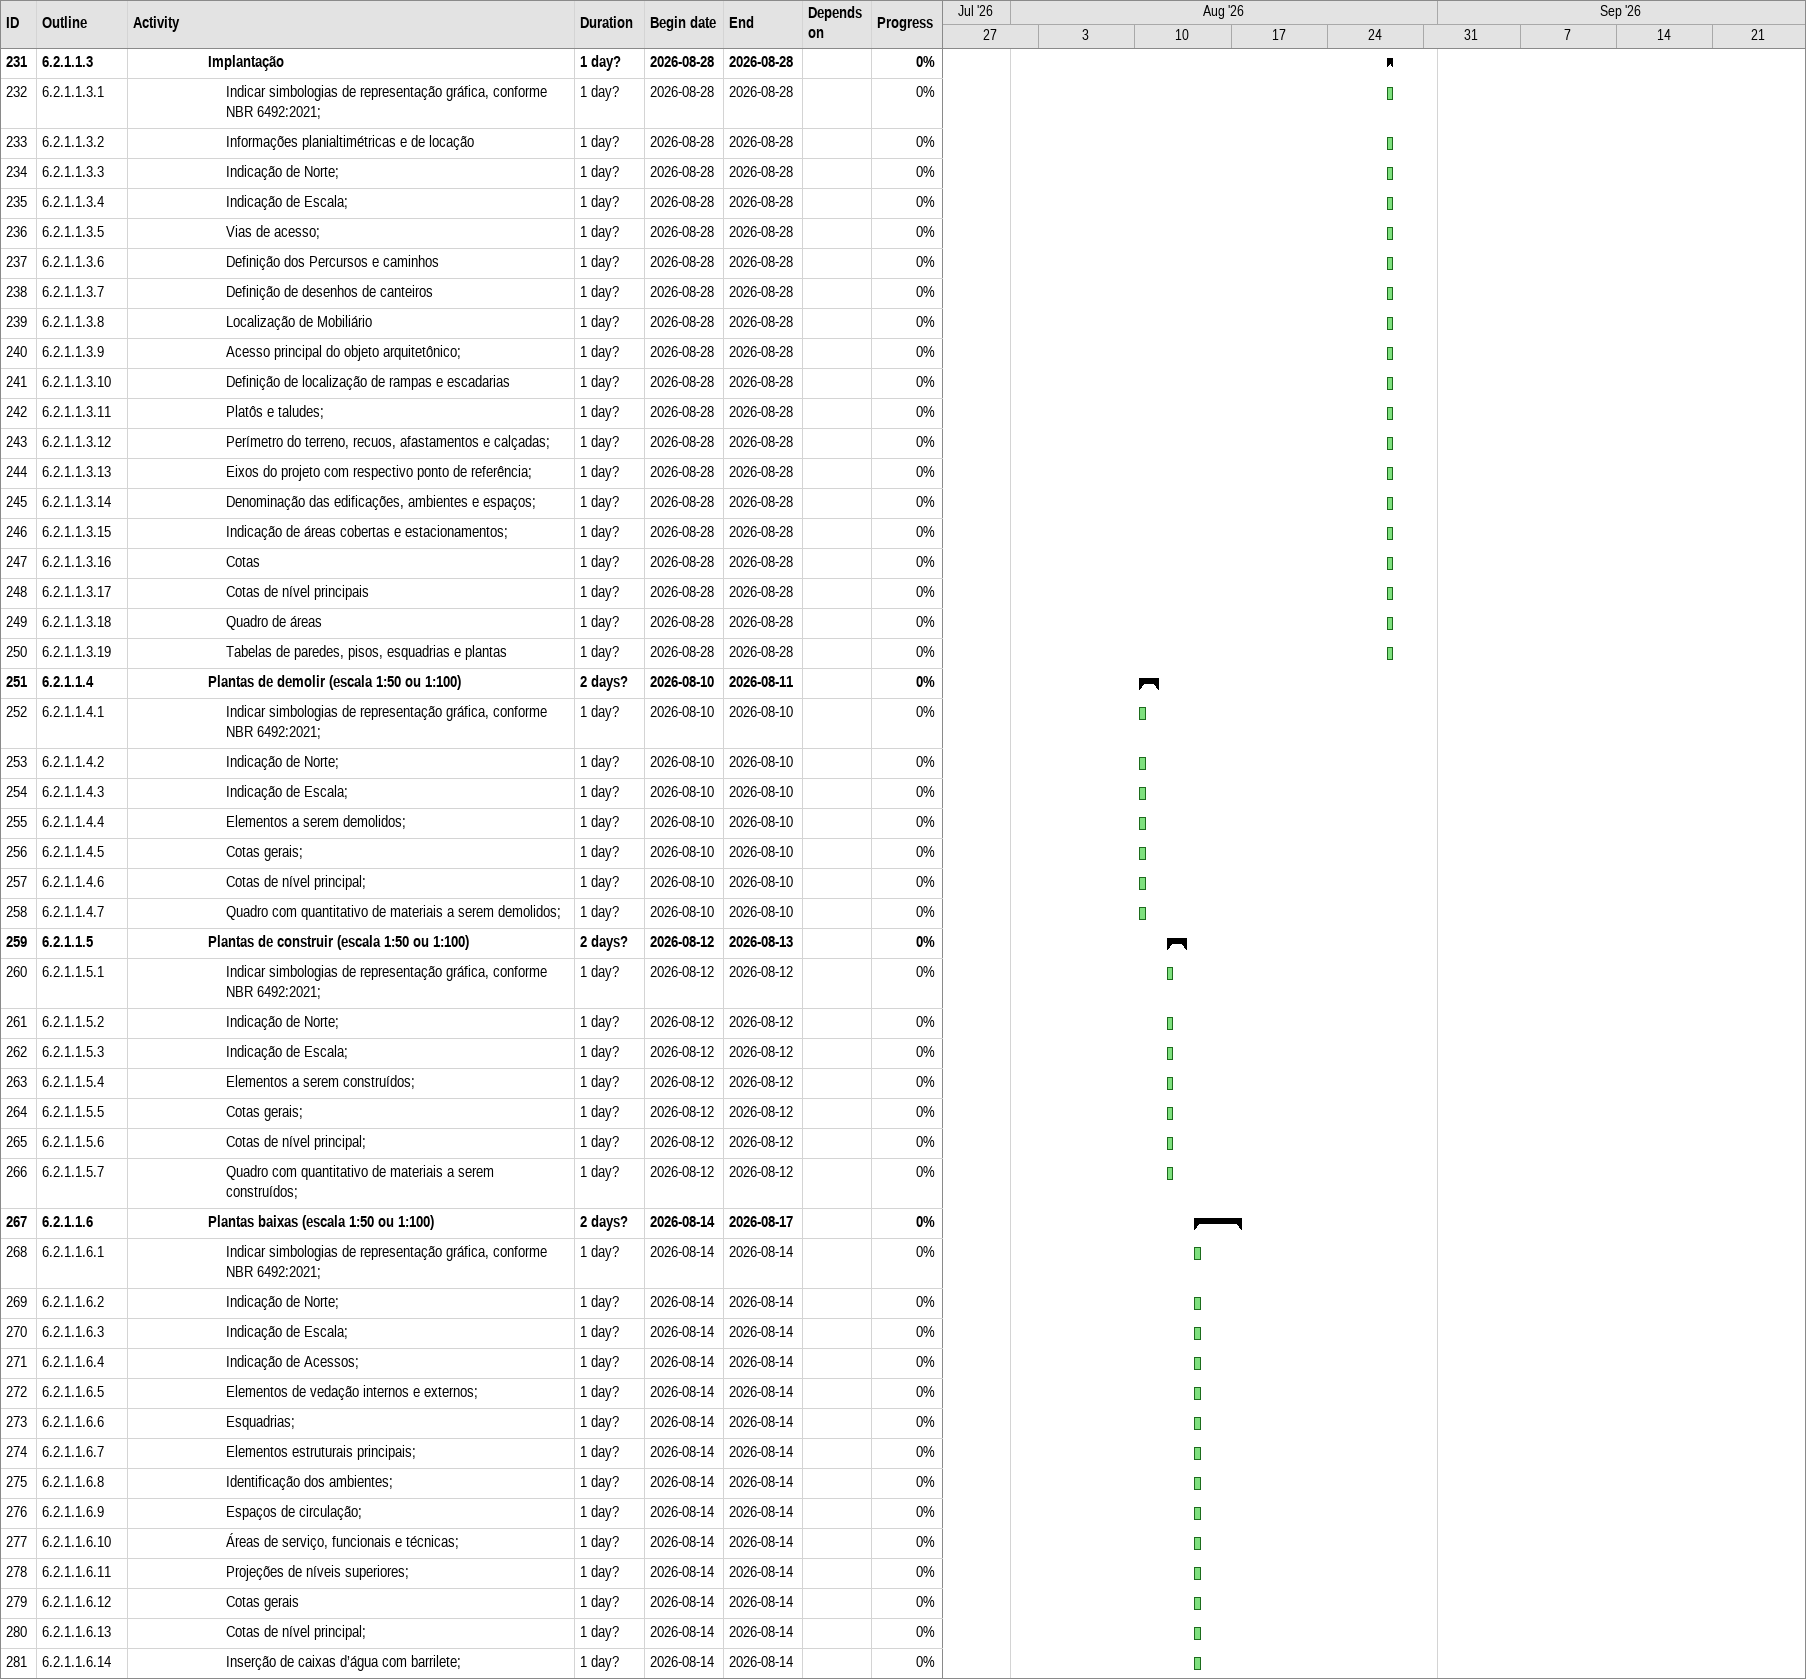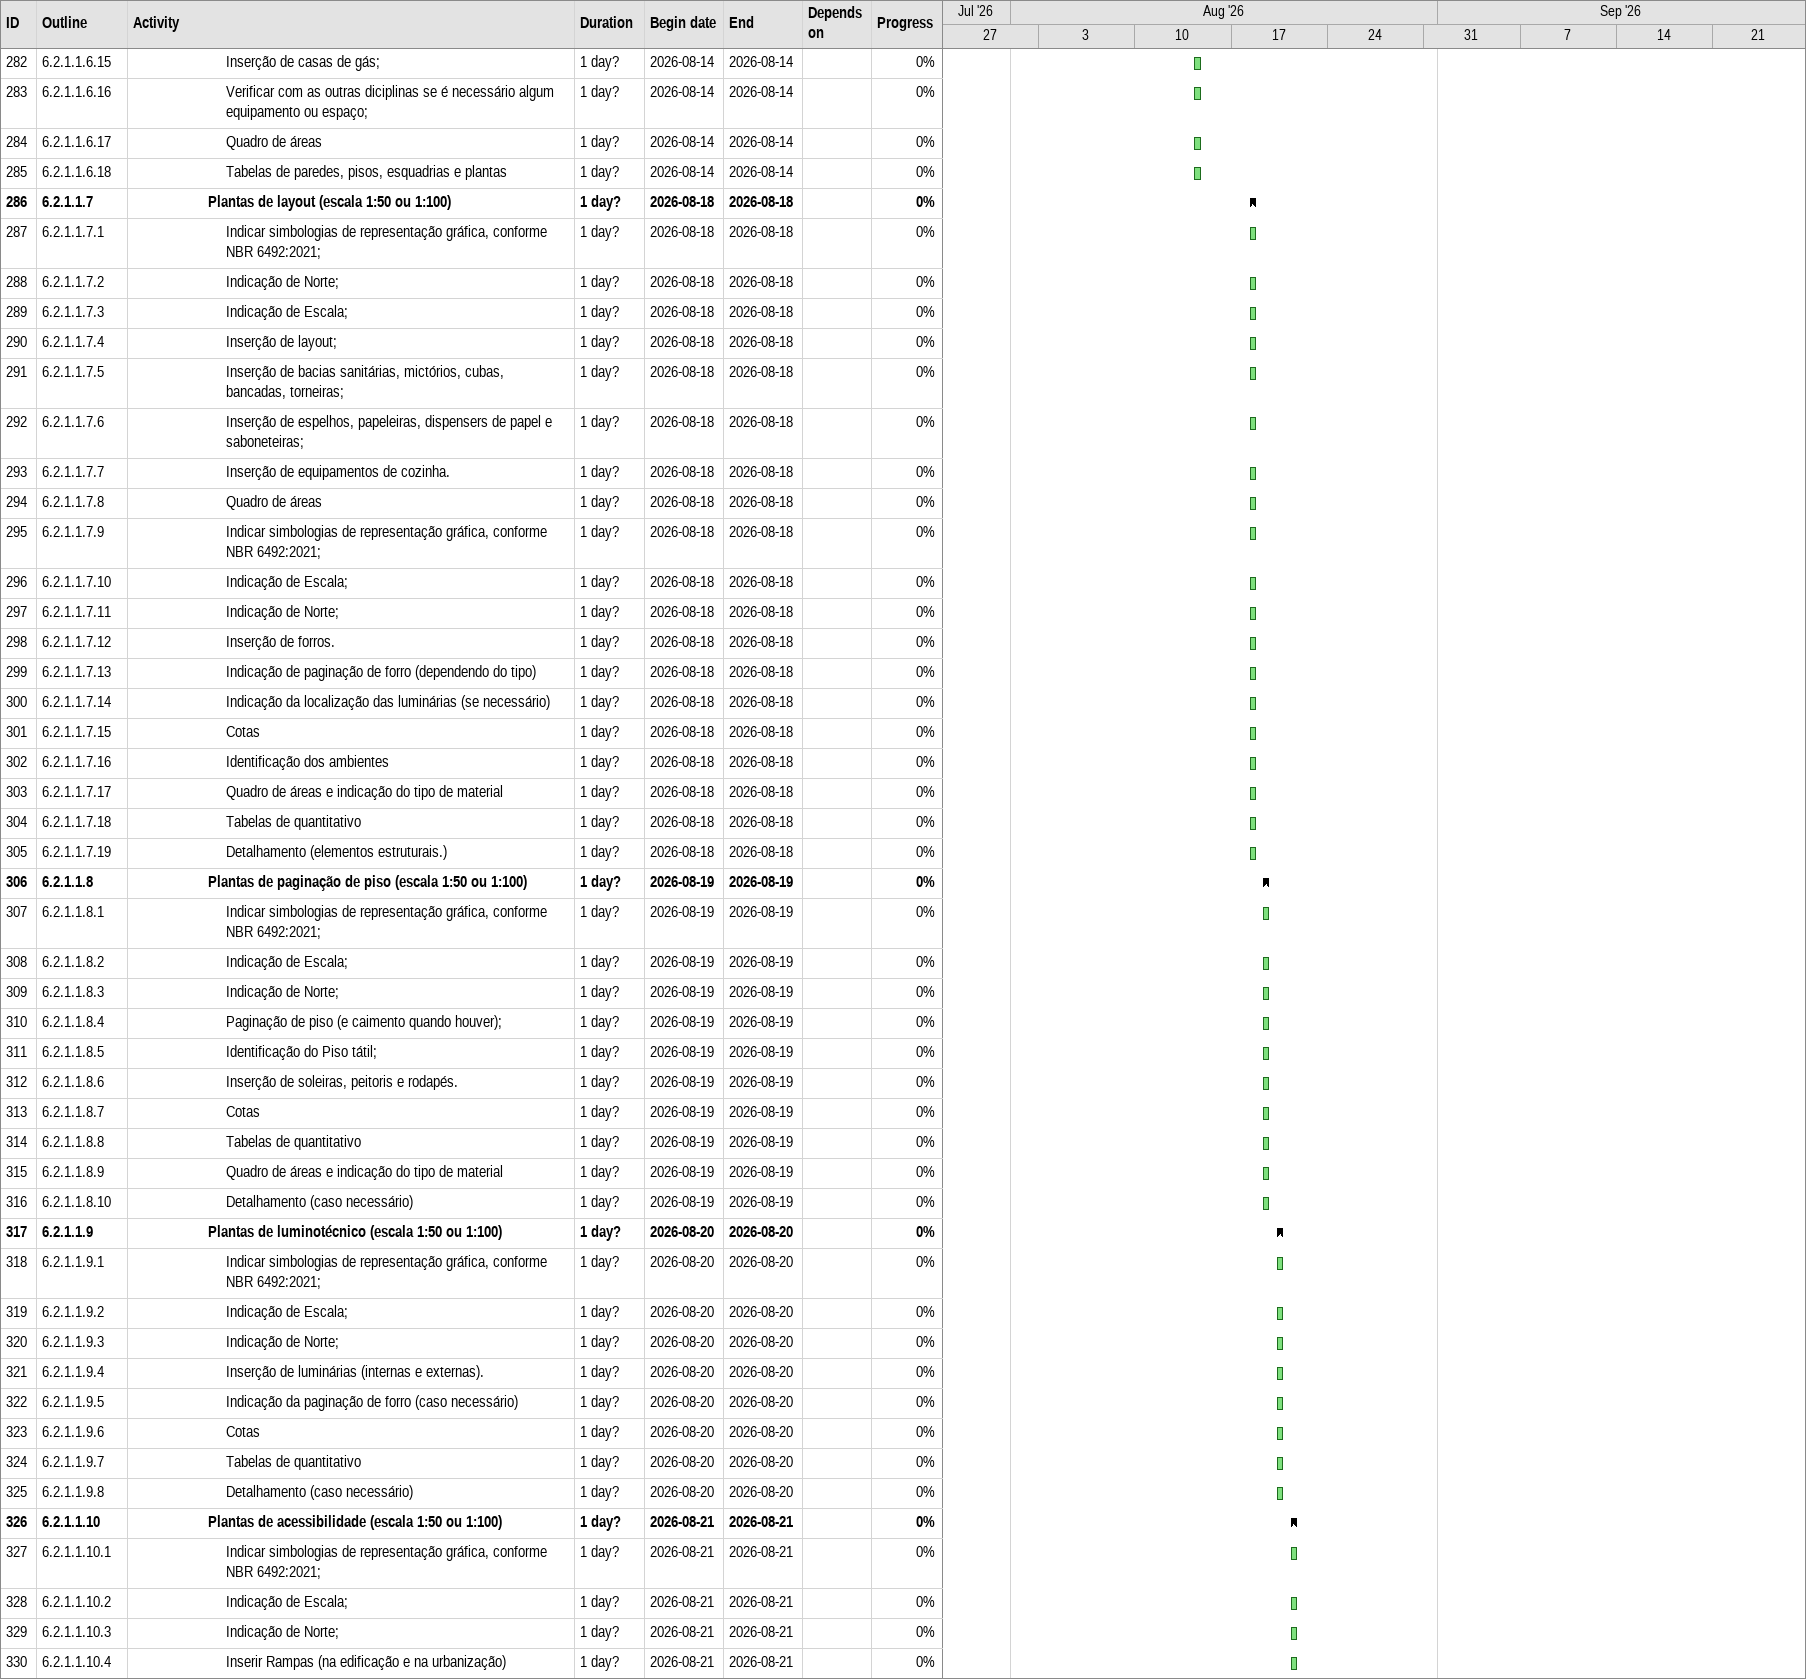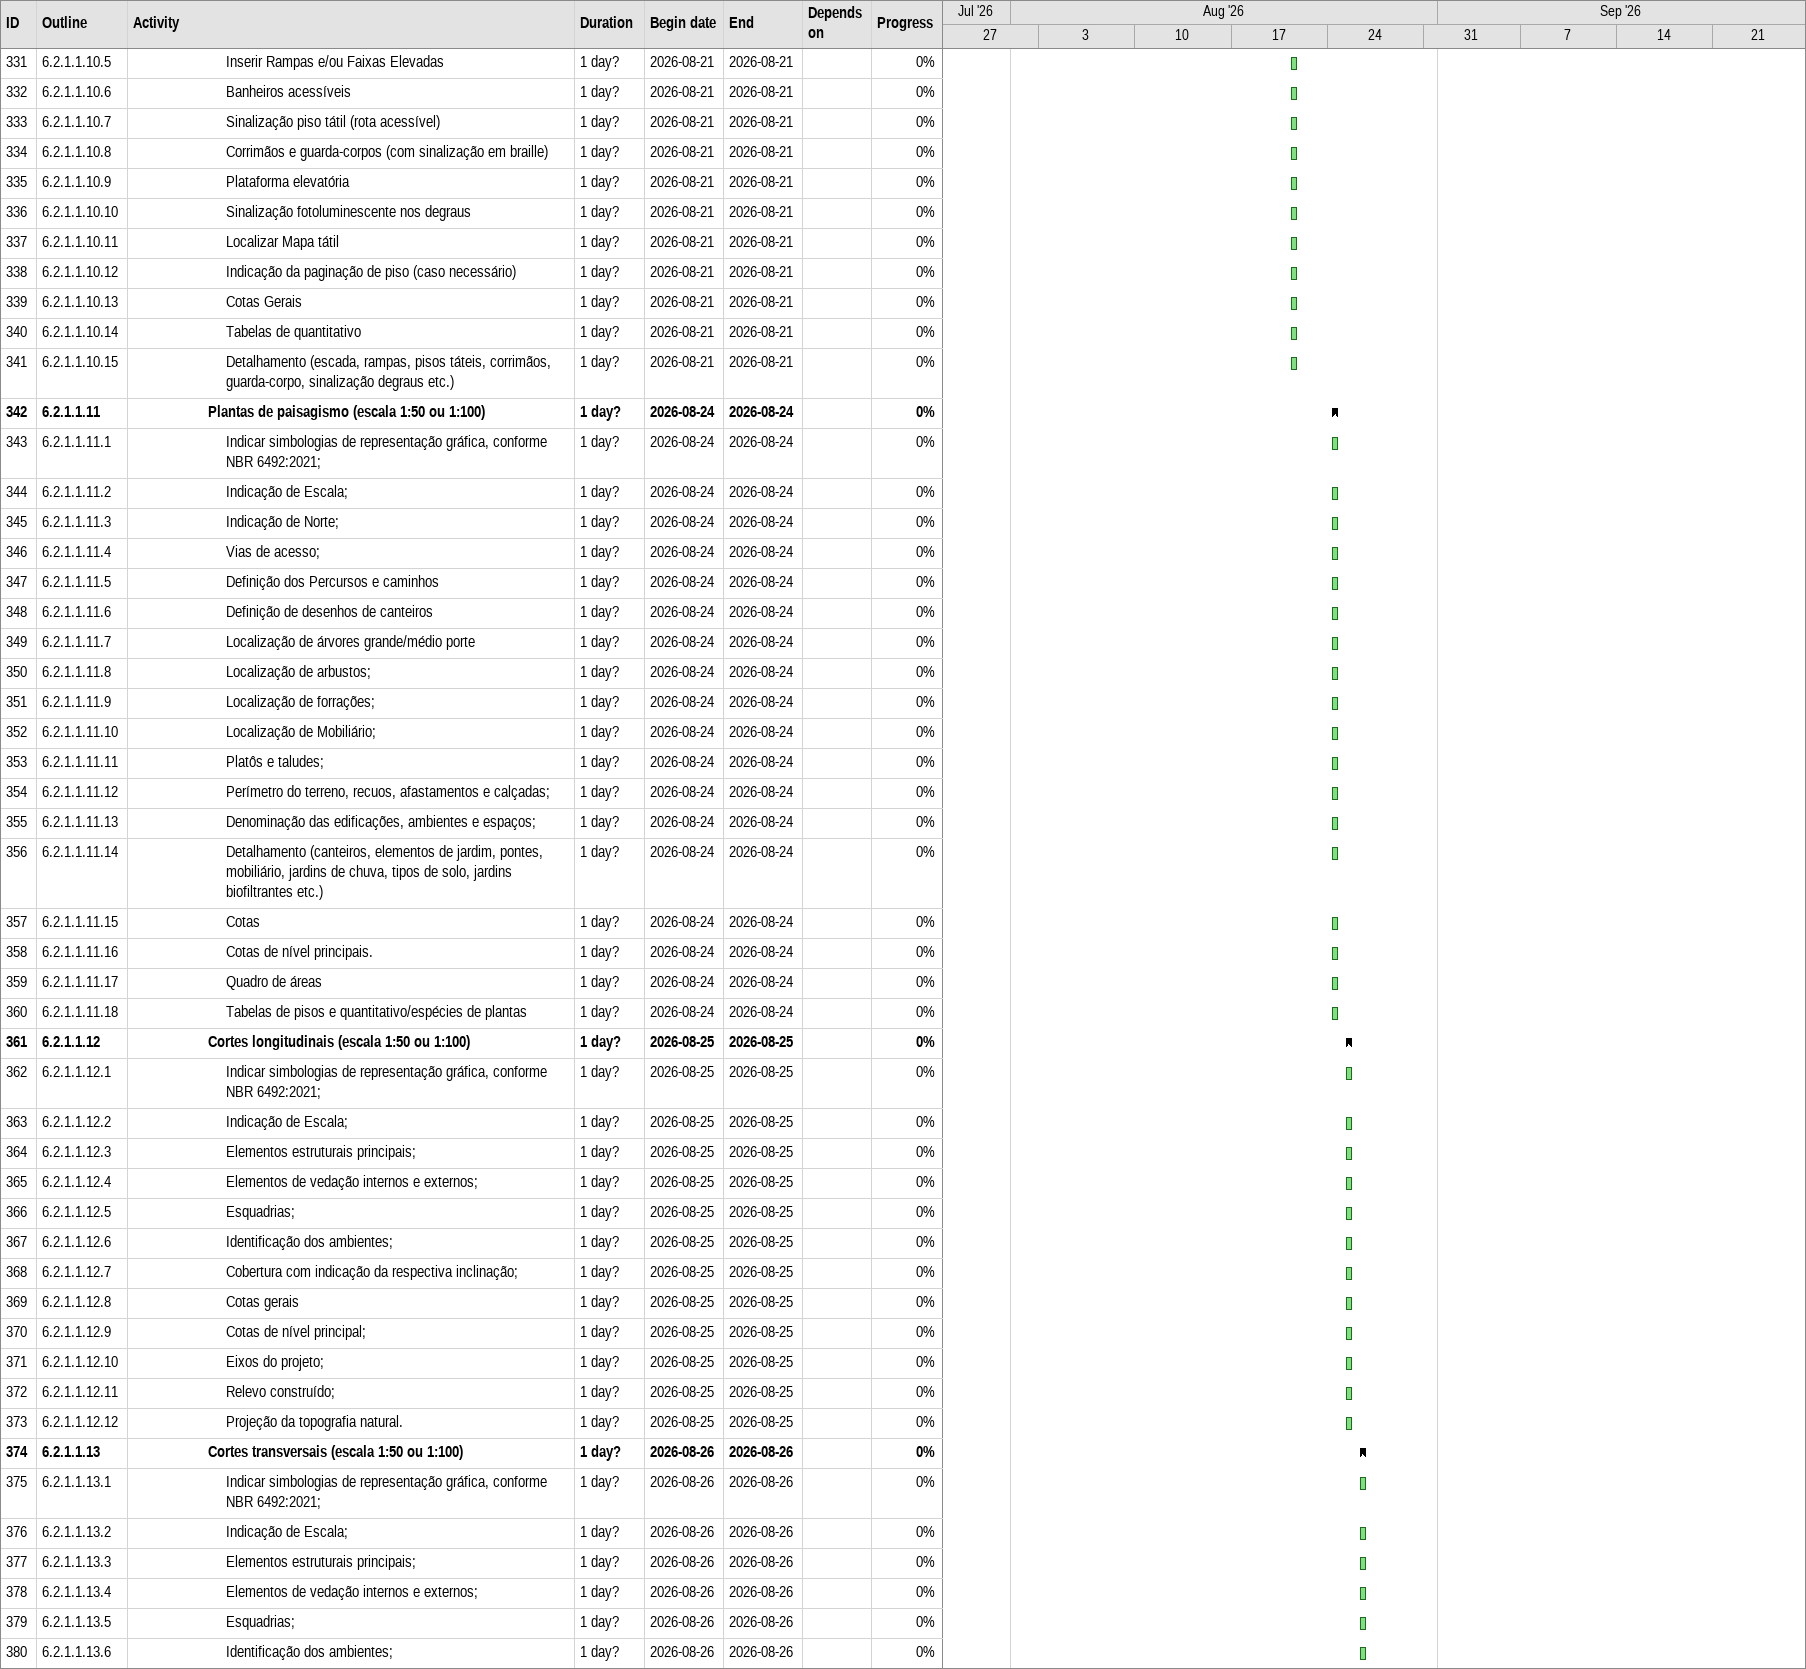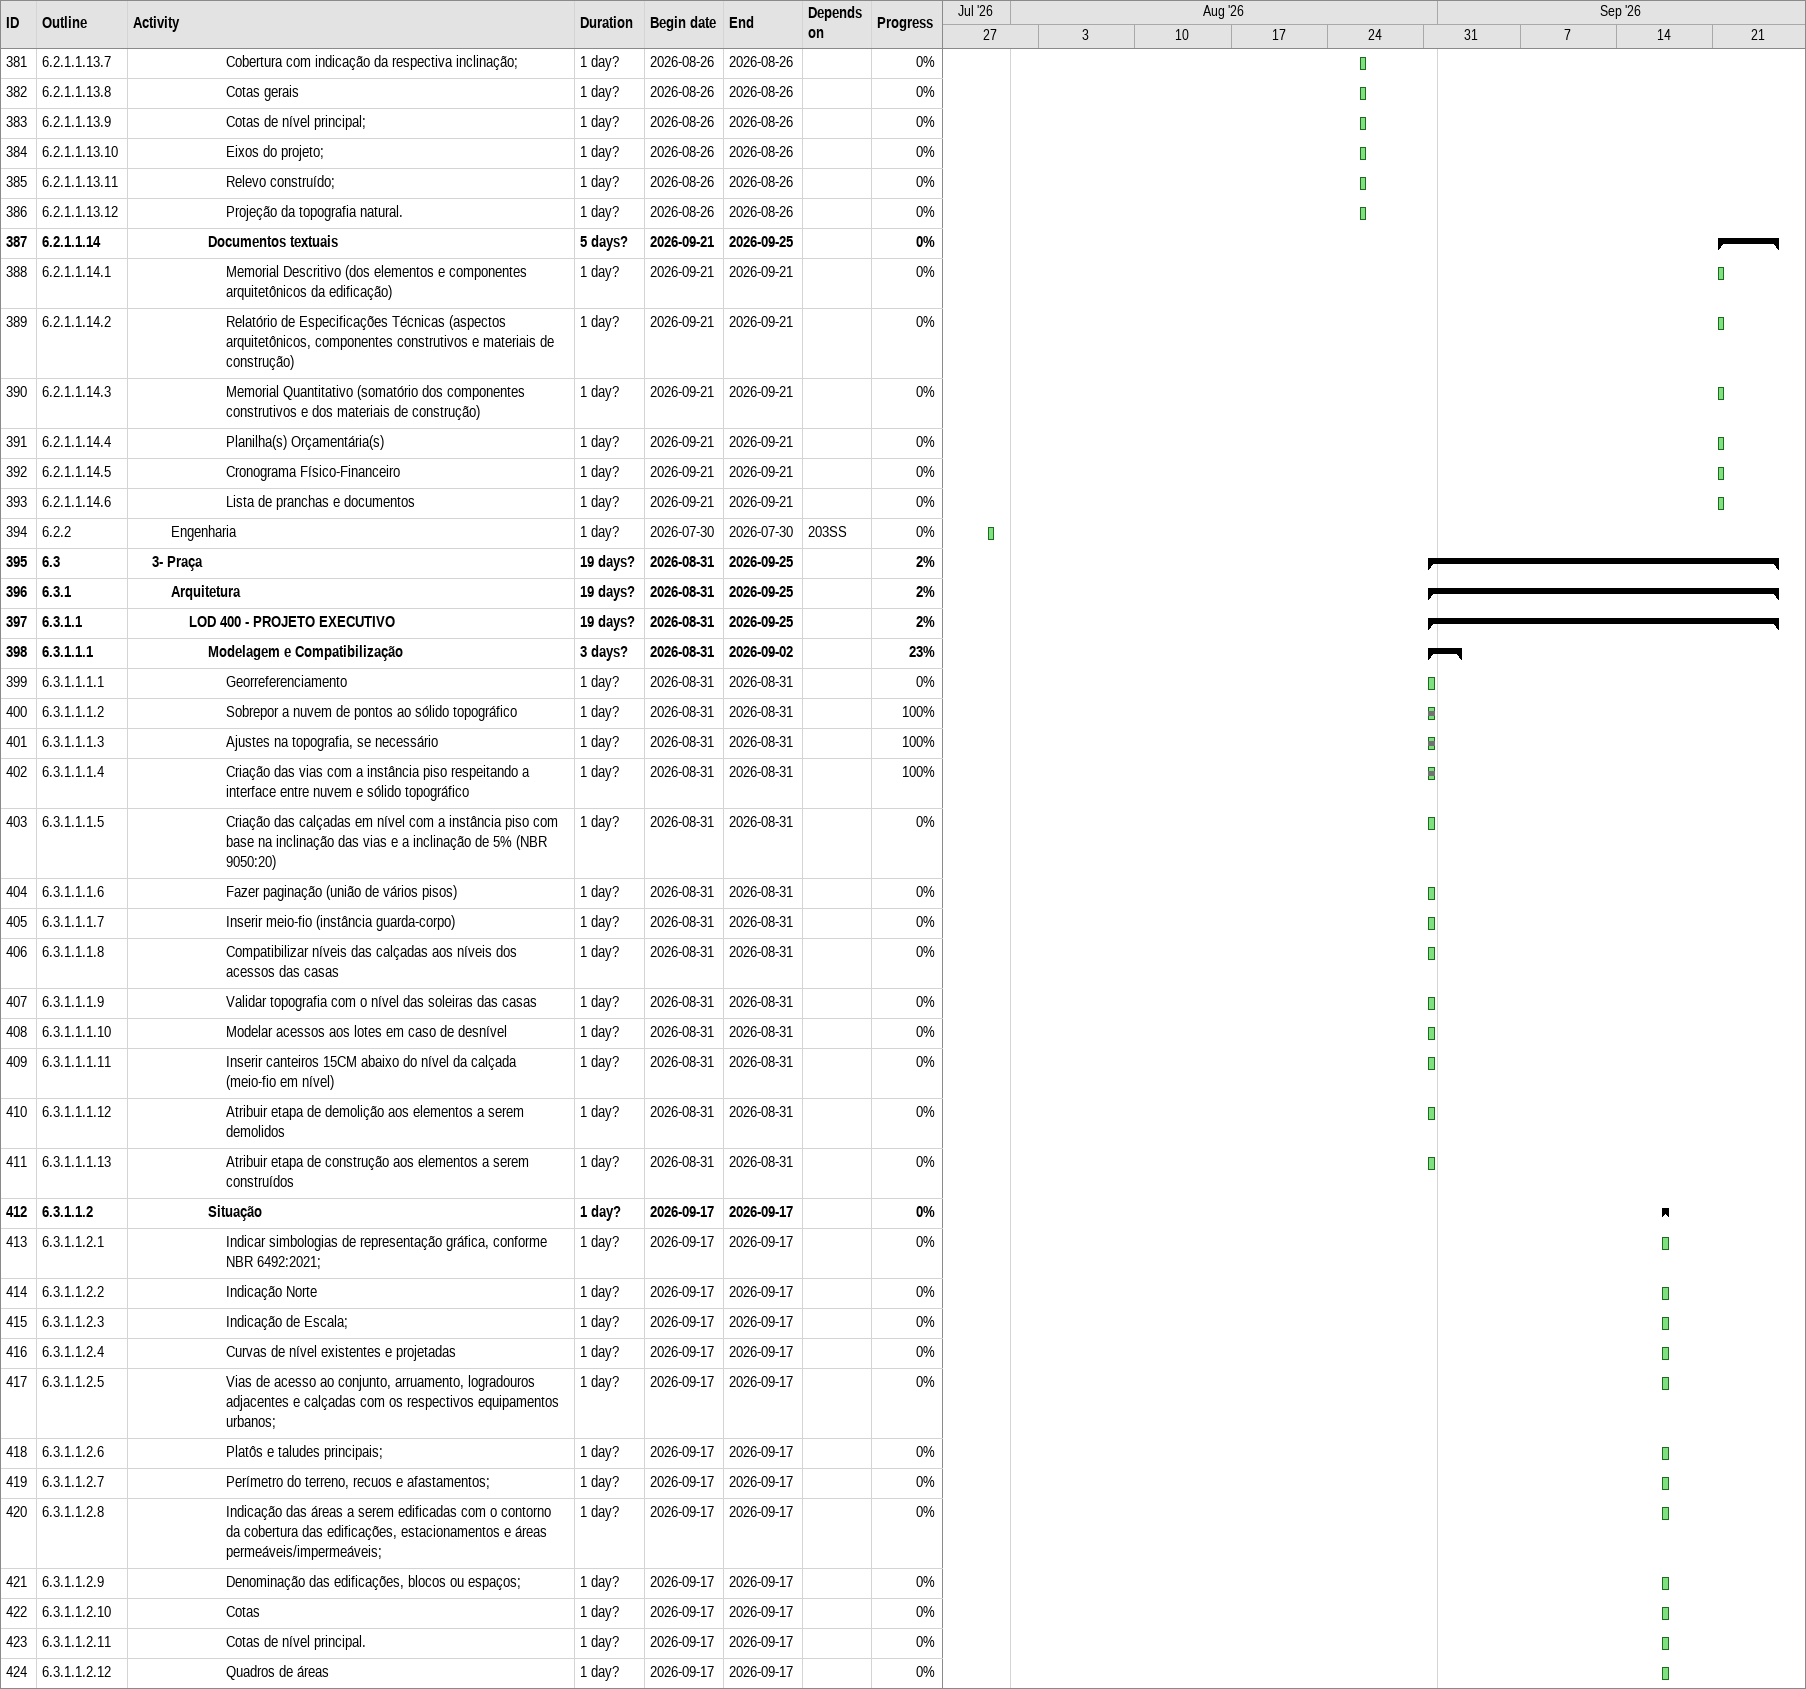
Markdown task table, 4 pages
| ID | WBS | Task | Duration | Start | Finish | Predecessors | % complete |
|---|---|---|---|---|---|---|---|
| 231 | 6.2.1.1.3 | **Implantação** | 1d? | 2026-08-28 | 2026-08-28 |  | 0 |
| 232 | 6.2.1.1.3.1 | Indicar simbologias de representação gráfica, conforme NBR 6492:2021; | 1d? | 2026-08-28 | 2026-08-28 |  | 0 |
| 233 | 6.2.1.1.3.2 | Informações planialtimétricas e de locação | 1d? | 2026-08-28 | 2026-08-28 |  | 0 |
| 234 | 6.2.1.1.3.3 | Indicação de Norte; | 1d? | 2026-08-28 | 2026-08-28 |  | 0 |
| 235 | 6.2.1.1.3.4 | Indicação de Escala; | 1d? | 2026-08-28 | 2026-08-28 |  | 0 |
| 236 | 6.2.1.1.3.5 | Vias de acesso; | 1d? | 2026-08-28 | 2026-08-28 |  | 0 |
| 237 | 6.2.1.1.3.6 | Definição dos Percursos e caminhos | 1d? | 2026-08-28 | 2026-08-28 |  | 0 |
| 238 | 6.2.1.1.3.7 | Definição de desenhos de canteiros | 1d? | 2026-08-28 | 2026-08-28 |  | 0 |
| 239 | 6.2.1.1.3.8 | Localização de Mobiliário | 1d? | 2026-08-28 | 2026-08-28 |  | 0 |
| 240 | 6.2.1.1.3.9 | Acesso principal do objeto arquitetônico; | 1d? | 2026-08-28 | 2026-08-28 |  | 0 |
| 241 | 6.2.1.1.3.10 | Definição de localização de rampas e escadarias | 1d? | 2026-08-28 | 2026-08-28 |  | 0 |
| 242 | 6.2.1.1.3.11 | Platôs e taludes; | 1d? | 2026-08-28 | 2026-08-28 |  | 0 |
| 243 | 6.2.1.1.3.12 | Perímetro do terreno, recuos, afastamentos e calçadas; | 1d? | 2026-08-28 | 2026-08-28 |  | 0 |
| 244 | 6.2.1.1.3.13 | Eixos do projeto com respectivo ponto de referência; | 1d? | 2026-08-28 | 2026-08-28 |  | 0 |
| 245 | 6.2.1.1.3.14 | Denominação das edificações, ambientes e espaços; | 1d? | 2026-08-28 | 2026-08-28 |  | 0 |
| 246 | 6.2.1.1.3.15 | Indicação de áreas cobertas e estacionamentos; | 1d? | 2026-08-28 | 2026-08-28 |  | 0 |
| 247 | 6.2.1.1.3.16 | Cotas | 1d? | 2026-08-28 | 2026-08-28 |  | 0 |
| 248 | 6.2.1.1.3.17 | Cotas de nível principais | 1d? | 2026-08-28 | 2026-08-28 |  | 0 |
| 249 | 6.2.1.1.3.18 | Quadro de áreas | 1d? | 2026-08-28 | 2026-08-28 |  | 0 |
| 250 | 6.2.1.1.3.19 | Tabelas de paredes, pisos, esquadrias e plantas | 1d? | 2026-08-28 | 2026-08-28 |  | 0 |
| 251 | 6.2.1.1.4 | **Plantas de demolir (escala 1:50 ou 1:100)** | 2d? | 2026-08-10 | 2026-08-11 |  | 0 |
| 252 | 6.2.1.1.4.1 | Indicar simbologias de representação gráfica, conforme NBR 6492:2021; | 1d? | 2026-08-10 | 2026-08-10 |  | 0 |
| 253 | 6.2.1.1.4.2 | Indicação de Norte; | 1d? | 2026-08-10 | 2026-08-10 |  | 0 |
| 254 | 6.2.1.1.4.3 | Indicação de Escala; | 1d? | 2026-08-10 | 2026-08-10 |  | 0 |
| 255 | 6.2.1.1.4.4 | Elementos a serem demolidos; | 1d? | 2026-08-10 | 2026-08-10 |  | 0 |
| 256 | 6.2.1.1.4.5 | Cotas gerais; | 1d? | 2026-08-10 | 2026-08-10 |  | 0 |
| 257 | 6.2.1.1.4.6 | Cotas de nível principal; | 1d? | 2026-08-10 | 2026-08-10 |  | 0 |
| 258 | 6.2.1.1.4.7 | Quadro com quantitativo de materiais a serem demolidos; | 1d? | 2026-08-10 | 2026-08-10 |  | 0 |
| 259 | 6.2.1.1.5 | **Plantas de construir (escala 1:50 ou 1:100)** | 2d? | 2026-08-12 | 2026-08-13 |  | 0 |
| 260 | 6.2.1.1.5.1 | Indicar simbologias de representação gráfica, conforme NBR 6492:2021; | 1d? | 2026-08-12 | 2026-08-12 |  | 0 |
| 261 | 6.2.1.1.5.2 | Indicação de Norte; | 1d? | 2026-08-12 | 2026-08-12 |  | 0 |
| 262 | 6.2.1.1.5.3 | Indicação de Escala; | 1d? | 2026-08-12 | 2026-08-12 |  | 0 |
| 263 | 6.2.1.1.5.4 | Elementos a serem construídos; | 1d? | 2026-08-12 | 2026-08-12 |  | 0 |
| 264 | 6.2.1.1.5.5 | Cotas gerais; | 1d? | 2026-08-12 | 2026-08-12 |  | 0 |
| 265 | 6.2.1.1.5.6 | Cotas de nível principal; | 1d? | 2026-08-12 | 2026-08-12 |  | 0 |
| 266 | 6.2.1.1.5.7 | Quadro com quantitativo de materiais a serem construídos; | 1d? | 2026-08-12 | 2026-08-12 |  | 0 |
| 267 | 6.2.1.1.6 | **Plantas baixas (escala 1:50 ou 1:100)** | 2d? | 2026-08-14 | 2026-08-17 |  | 0 |
| 268 | 6.2.1.1.6.1 | Indicar simbologias de representação gráfica, conforme NBR 6492:2021; | 1d? | 2026-08-14 | 2026-08-14 |  | 0 |
| 269 | 6.2.1.1.6.2 | Indicação de Norte; | 1d? | 2026-08-14 | 2026-08-14 |  | 0 |
| 270 | 6.2.1.1.6.3 | Indicação de Escala; | 1d? | 2026-08-14 | 2026-08-14 |  | 0 |
| 271 | 6.2.1.1.6.4 | Indicação de Acessos; | 1d? | 2026-08-14 | 2026-08-14 |  | 0 |
| 272 | 6.2.1.1.6.5 | Elementos de vedação internos e externos; | 1d? | 2026-08-14 | 2026-08-14 |  | 0 |
| 273 | 6.2.1.1.6.6 | Esquadrias; | 1d? | 2026-08-14 | 2026-08-14 |  | 0 |
| 274 | 6.2.1.1.6.7 | Elementos estruturais principais; | 1d? | 2026-08-14 | 2026-08-14 |  | 0 |
| 275 | 6.2.1.1.6.8 | Identificação dos ambientes; | 1d? | 2026-08-14 | 2026-08-14 |  | 0 |
| 276 | 6.2.1.1.6.9 | Espaços de circulação; | 1d? | 2026-08-14 | 2026-08-14 |  | 0 |
| 277 | 6.2.1.1.6.10 | Áreas de serviço, funcionais e técnicas; | 1d? | 2026-08-14 | 2026-08-14 |  | 0 |
| 278 | 6.2.1.1.6.11 | Projeções de níveis superiores; | 1d? | 2026-08-14 | 2026-08-14 |  | 0 |
| 279 | 6.2.1.1.6.12 | Cotas gerais | 1d? | 2026-08-14 | 2026-08-14 |  | 0 |
| 280 | 6.2.1.1.6.13 | Cotas de nível principal; | 1d? | 2026-08-14 | 2026-08-14 |  | 0 |
| 281 | 6.2.1.1.6.14 | Inserção de caixas d’água com barrilete; | 1d? | 2026-08-14 | 2026-08-14 |  | 0 |
| 282 | 6.2.1.1.6.15 | Inserção de casas de gás; | 1d? | 2026-08-14 | 2026-08-14 |  | 0 |
| 283 | 6.2.1.1.6.16 | Verificar com as outras diciplinas se é necessário algum equipamento ou espaço; | 1d? | 2026-08-14 | 2026-08-14 |  | 0 |
| 284 | 6.2.1.1.6.17 | Quadro de áreas | 1d? | 2026-08-14 | 2026-08-14 |  | 0 |
| 285 | 6.2.1.1.6.18 | Tabelas de paredes, pisos, esquadrias e plantas | 1d? | 2026-08-14 | 2026-08-14 |  | 0 |
| 286 | 6.2.1.1.7 | **Plantas de layout (escala 1:50 ou 1:100)** | 1d? | 2026-08-18 | 2026-08-18 |  | 0 |
| 287 | 6.2.1.1.7.1 | Indicar simbologias de representação gráfica, conforme NBR 6492:2021; | 1d? | 2026-08-18 | 2026-08-18 |  | 0 |
| 288 | 6.2.1.1.7.2 | Indicação de Norte; | 1d? | 2026-08-18 | 2026-08-18 |  | 0 |
| 289 | 6.2.1.1.7.3 | Indicação de Escala; | 1d? | 2026-08-18 | 2026-08-18 |  | 0 |
| 290 | 6.2.1.1.7.4 | Inserção de layout; | 1d? | 2026-08-18 | 2026-08-18 |  | 0 |
| 291 | 6.2.1.1.7.5 | Inserção de bacias sanitárias, mictórios, cubas, bancadas, torneiras; | 1d? | 2026-08-18 | 2026-08-18 |  | 0 |
| 292 | 6.2.1.1.7.6 | Inserção de espelhos, papeleiras, dispensers de papel e saboneteiras; | 1d? | 2026-08-18 | 2026-08-18 |  | 0 |
| 293 | 6.2.1.1.7.7 | Inserção de equipamentos de cozinha. | 1d? | 2026-08-18 | 2026-08-18 |  | 0 |
| 294 | 6.2.1.1.7.8 | Quadro de áreas | 1d? | 2026-08-18 | 2026-08-18 |  | 0 |
| 295 | 6.2.1.1.7.9 | Indicar simbologias de representação gráfica, conforme NBR 6492:2021; | 1d? | 2026-08-18 | 2026-08-18 |  | 0 |
| 296 | 6.2.1.1.7.10 | Indicação de Escala; | 1d? | 2026-08-18 | 2026-08-18 |  | 0 |
| 297 | 6.2.1.1.7.11 | Indicação de Norte; | 1d? | 2026-08-18 | 2026-08-18 |  | 0 |
| 298 | 6.2.1.1.7.12 | Inserção de forros. | 1d? | 2026-08-18 | 2026-08-18 |  | 0 |
| 299 | 6.2.1.1.7.13 | Indicação de paginação de forro (dependendo do tipo) | 1d? | 2026-08-18 | 2026-08-18 |  | 0 |
| 300 | 6.2.1.1.7.14 | Indicação da localização das luminárias (se necessário) | 1d? | 2026-08-18 | 2026-08-18 |  | 0 |
| 301 | 6.2.1.1.7.15 | Cotas | 1d? | 2026-08-18 | 2026-08-18 |  | 0 |
| 302 | 6.2.1.1.7.16 | Identificação dos ambientes | 1d? | 2026-08-18 | 2026-08-18 |  | 0 |
| 303 | 6.2.1.1.7.17 | Quadro de áreas e indicação do tipo de material | 1d? | 2026-08-18 | 2026-08-18 |  | 0 |
| 304 | 6.2.1.1.7.18 | Tabelas de quantitativo | 1d? | 2026-08-18 | 2026-08-18 |  | 0 |
| 305 | 6.2.1.1.7.19 | Detalhamento (elementos estruturais.) | 1d? | 2026-08-18 | 2026-08-18 |  | 0 |
| 306 | 6.2.1.1.8 | **Plantas de paginação de piso (escala 1:50 ou 1:100)** | 1d? | 2026-08-19 | 2026-08-19 |  | 0 |
| 307 | 6.2.1.1.8.1 | Indicar simbologias de representação gráfica, conforme NBR 6492:2021; | 1d? | 2026-08-19 | 2026-08-19 |  | 0 |
| 308 | 6.2.1.1.8.2 | Indicação de Escala; | 1d? | 2026-08-19 | 2026-08-19 |  | 0 |
| 309 | 6.2.1.1.8.3 | Indicação de Norte; | 1d? | 2026-08-19 | 2026-08-19 |  | 0 |
| 310 | 6.2.1.1.8.4 | Paginação de piso (e caimento quando houver); | 1d? | 2026-08-19 | 2026-08-19 |  | 0 |
| 311 | 6.2.1.1.8.5 | Identificação do Piso tátil; | 1d? | 2026-08-19 | 2026-08-19 |  | 0 |
| 312 | 6.2.1.1.8.6 | Inserção de soleiras, peitoris e rodapés. | 1d? | 2026-08-19 | 2026-08-19 |  | 0 |
| 313 | 6.2.1.1.8.7 | Cotas | 1d? | 2026-08-19 | 2026-08-19 |  | 0 |
| 314 | 6.2.1.1.8.8 | Tabelas de quantitativo | 1d? | 2026-08-19 | 2026-08-19 |  | 0 |
| 315 | 6.2.1.1.8.9 | Quadro de áreas e indicação do tipo de material | 1d? | 2026-08-19 | 2026-08-19 |  | 0 |
| 316 | 6.2.1.1.8.10 | Detalhamento (caso necessário) | 1d? | 2026-08-19 | 2026-08-19 |  | 0 |
| 317 | 6.2.1.1.9 | **Plantas de luminotécnico (escala 1:50 ou 1:100)** | 1d? | 2026-08-20 | 2026-08-20 |  | 0 |
| 318 | 6.2.1.1.9.1 | Indicar simbologias de representação gráfica, conforme NBR 6492:2021; | 1d? | 2026-08-20 | 2026-08-20 |  | 0 |
| 319 | 6.2.1.1.9.2 | Indicação de Escala; | 1d? | 2026-08-20 | 2026-08-20 |  | 0 |
| 320 | 6.2.1.1.9.3 | Indicação de Norte; | 1d? | 2026-08-20 | 2026-08-20 |  | 0 |
| 321 | 6.2.1.1.9.4 | Inserção de luminárias (internas e externas). | 1d? | 2026-08-20 | 2026-08-20 |  | 0 |
| 322 | 6.2.1.1.9.5 | Indicação da paginação de forro (caso necessário) | 1d? | 2026-08-20 | 2026-08-20 |  | 0 |
| 323 | 6.2.1.1.9.6 | Cotas | 1d? | 2026-08-20 | 2026-08-20 |  | 0 |
| 324 | 6.2.1.1.9.7 | Tabelas de quantitativo | 1d? | 2026-08-20 | 2026-08-20 |  | 0 |
| 325 | 6.2.1.1.9.8 | Detalhamento (caso necessário) | 1d? | 2026-08-20 | 2026-08-20 |  | 0 |
| 326 | 6.2.1.1.10 | **Plantas de acessibilidade (escala 1:50 ou 1:100)** | 1d? | 2026-08-21 | 2026-08-21 |  | 0 |
| 327 | 6.2.1.1.10.1 | Indicar simbologias de representação gráfica, conforme NBR 6492:2021; | 1d? | 2026-08-21 | 2026-08-21 |  | 0 |
| 328 | 6.2.1.1.10.2 | Indicação de Escala; | 1d? | 2026-08-21 | 2026-08-21 |  | 0 |
| 329 | 6.2.1.1.10.3 | Indicação de Norte; | 1d? | 2026-08-21 | 2026-08-21 |  | 0 |
| 330 | 6.2.1.1.10.4 | Inserir Rampas (na edificação e na urbanização) | 1d? | 2026-08-21 | 2026-08-21 |  | 0 |
| 331 | 6.2.1.1.10.5 | Inserir Rampas e/ou Faixas Elevadas | 1d? | 2026-08-21 | 2026-08-21 |  | 0 |
| 332 | 6.2.1.1.10.6 | Banheiros acessíveis | 1d? | 2026-08-21 | 2026-08-21 |  | 0 |
| 333 | 6.2.1.1.10.7 | Sinalização piso tátil (rota acessível) | 1d? | 2026-08-21 | 2026-08-21 |  | 0 |
| 334 | 6.2.1.1.10.8 | Corrimãos e guarda-corpos (com sinalização em braille) | 1d? | 2026-08-21 | 2026-08-21 |  | 0 |
| 335 | 6.2.1.1.10.9 | Plataforma elevatória | 1d? | 2026-08-21 | 2026-08-21 |  | 0 |
| 336 | 6.2.1.1.10.10 | Sinalização fotoluminescente nos degraus | 1d? | 2026-08-21 | 2026-08-21 |  | 0 |
| 337 | 6.2.1.1.10.11 | Localizar Mapa tátil | 1d? | 2026-08-21 | 2026-08-21 |  | 0 |
| 338 | 6.2.1.1.10.12 | Indicação da paginação de piso (caso necessário) | 1d? | 2026-08-21 | 2026-08-21 |  | 0 |
| 339 | 6.2.1.1.10.13 | Cotas Gerais | 1d? | 2026-08-21 | 2026-08-21 |  | 0 |
| 340 | 6.2.1.1.10.14 | Tabelas de quantitativo | 1d? | 2026-08-21 | 2026-08-21 |  | 0 |
| 341 | 6.2.1.1.10.15 | Detalhamento (escada, rampas, pisos táteis, corrimãos, guarda-corpo, sinalização degraus etc.) | 1d? | 2026-08-21 | 2026-08-21 |  | 0 |
| 342 | 6.2.1.1.11 | **Plantas de paisagismo (escala 1:50 ou 1:100)** | 1d? | 2026-08-24 | 2026-08-24 |  | 0 |
| 343 | 6.2.1.1.11.1 | Indicar simbologias de representação gráfica, conforme NBR 6492:2021; | 1d? | 2026-08-24 | 2026-08-24 |  | 0 |
| 344 | 6.2.1.1.11.2 | Indicação de Escala; | 1d? | 2026-08-24 | 2026-08-24 |  | 0 |
| 345 | 6.2.1.1.11.3 | Indicação de Norte; | 1d? | 2026-08-24 | 2026-08-24 |  | 0 |
| 346 | 6.2.1.1.11.4 | Vias de acesso; | 1d? | 2026-08-24 | 2026-08-24 |  | 0 |
| 347 | 6.2.1.1.11.5 | Definição dos Percursos e caminhos | 1d? | 2026-08-24 | 2026-08-24 |  | 0 |
| 348 | 6.2.1.1.11.6 | Definição de desenhos de canteiros | 1d? | 2026-08-24 | 2026-08-24 |  | 0 |
| 349 | 6.2.1.1.11.7 | Localização de árvores grande/médio porte | 1d? | 2026-08-24 | 2026-08-24 |  | 0 |
| 350 | 6.2.1.1.11.8 | Localização de arbustos; | 1d? | 2026-08-24 | 2026-08-24 |  | 0 |
| 351 | 6.2.1.1.11.9 | Localização de forrações; | 1d? | 2026-08-24 | 2026-08-24 |  | 0 |
| 352 | 6.2.1.1.11.10 | Localização de Mobiliário; | 1d? | 2026-08-24 | 2026-08-24 |  | 0 |
| 353 | 6.2.1.1.11.11 | Platôs e taludes; | 1d? | 2026-08-24 | 2026-08-24 |  | 0 |
| 354 | 6.2.1.1.11.12 | Perímetro do terreno, recuos, afastamentos e calçadas; | 1d? | 2026-08-24 | 2026-08-24 |  | 0 |
| 355 | 6.2.1.1.11.13 | Denominação das edificações, ambientes e espaços; | 1d? | 2026-08-24 | 2026-08-24 |  | 0 |
| 356 | 6.2.1.1.11.14 | Detalhamento (canteiros, elementos de jardim, pontes, mobiliário, jardins de chuva, tipos de solo, jardins biofiltrantes etc.) | 1d? | 2026-08-24 | 2026-08-24 |  | 0 |
| 357 | 6.2.1.1.11.15 | Cotas | 1d? | 2026-08-24 | 2026-08-24 |  | 0 |
| 358 | 6.2.1.1.11.16 | Cotas de nível principais. | 1d? | 2026-08-24 | 2026-08-24 |  | 0 |
| 359 | 6.2.1.1.11.17 | Quadro de áreas | 1d? | 2026-08-24 | 2026-08-24 |  | 0 |
| 360 | 6.2.1.1.11.18 | Tabelas de pisos e quantitativo/espécies de plantas | 1d? | 2026-08-24 | 2026-08-24 |  | 0 |
| 361 | 6.2.1.1.12 | **Cortes longitudinais (escala 1:50 ou 1:100)** | 1d? | 2026-08-25 | 2026-08-25 |  | 0 |
| 362 | 6.2.1.1.12.1 | Indicar simbologias de representação gráfica, conforme NBR 6492:2021; | 1d? | 2026-08-25 | 2026-08-25 |  | 0 |
| 363 | 6.2.1.1.12.2 | Indicação de Escala; | 1d? | 2026-08-25 | 2026-08-25 |  | 0 |
| 364 | 6.2.1.1.12.3 | Elementos estruturais principais; | 1d? | 2026-08-25 | 2026-08-25 |  | 0 |
| 365 | 6.2.1.1.12.4 | Elementos de vedação internos e externos; | 1d? | 2026-08-25 | 2026-08-25 |  | 0 |
| 366 | 6.2.1.1.12.5 | Esquadrias; | 1d? | 2026-08-25 | 2026-08-25 |  | 0 |
| 367 | 6.2.1.1.12.6 | Identificação dos ambientes; | 1d? | 2026-08-25 | 2026-08-25 |  | 0 |
| 368 | 6.2.1.1.12.7 | Cobertura com indicação da respectiva inclinação; | 1d? | 2026-08-25 | 2026-08-25 |  | 0 |
| 369 | 6.2.1.1.12.8 | Cotas gerais | 1d? | 2026-08-25 | 2026-08-25 |  | 0 |
| 370 | 6.2.1.1.12.9 | Cotas de nível principal; | 1d? | 2026-08-25 | 2026-08-25 |  | 0 |
| 371 | 6.2.1.1.12.10 | Eixos do projeto; | 1d? | 2026-08-25 | 2026-08-25 |  | 0 |
| 372 | 6.2.1.1.12.11 | Relevo construído; | 1d? | 2026-08-25 | 2026-08-25 |  | 0 |
| 373 | 6.2.1.1.12.12 | Projeção da topografia natural. | 1d? | 2026-08-25 | 2026-08-25 |  | 0 |
| 374 | 6.2.1.1.13 | **Cortes transversais (escala 1:50 ou 1:100)** | 1d? | 2026-08-26 | 2026-08-26 |  | 0 |
| 375 | 6.2.1.1.13.1 | Indicar simbologias de representação gráfica, conforme NBR 6492:2021; | 1d? | 2026-08-26 | 2026-08-26 |  | 0 |
| 376 | 6.2.1.1.13.2 | Indicação de Escala; | 1d? | 2026-08-26 | 2026-08-26 |  | 0 |
| 377 | 6.2.1.1.13.3 | Elementos estruturais principais; | 1d? | 2026-08-26 | 2026-08-26 |  | 0 |
| 378 | 6.2.1.1.13.4 | Elementos de vedação internos e externos; | 1d? | 2026-08-26 | 2026-08-26 |  | 0 |
| 379 | 6.2.1.1.13.5 | Esquadrias; | 1d? | 2026-08-26 | 2026-08-26 |  | 0 |
| 380 | 6.2.1.1.13.6 | Identificação dos ambientes; | 1d? | 2026-08-26 | 2026-08-26 |  | 0 |
| 381 | 6.2.1.1.13.7 | Cobertura com indicação da respectiva inclinação; | 1d? | 2026-08-26 | 2026-08-26 |  | 0 |
| 382 | 6.2.1.1.13.8 | Cotas gerais | 1d? | 2026-08-26 | 2026-08-26 |  | 0 |
| 383 | 6.2.1.1.13.9 | Cotas de nível principal; | 1d? | 2026-08-26 | 2026-08-26 |  | 0 |
| 384 | 6.2.1.1.13.10 | Eixos do projeto; | 1d? | 2026-08-26 | 2026-08-26 |  | 0 |
| 385 | 6.2.1.1.13.11 | Relevo construído; | 1d? | 2026-08-26 | 2026-08-26 |  | 0 |
| 386 | 6.2.1.1.13.12 | Projeção da topografia natural. | 1d? | 2026-08-26 | 2026-08-26 |  | 0 |
| 387 | 6.2.1.1.14 | **Documentos textuais** | 5d? | 2026-09-21 | 2026-09-25 |  | 0 |
| 388 | 6.2.1.1.14.1 | Memorial Descritivo (dos elementos e componentes arquitetônicos da edificação) | 1d? | 2026-09-21 | 2026-09-21 |  | 0 |
| 389 | 6.2.1.1.14.2 | Relatório de Especificações Técnicas (aspectos arquitetônicos, componentes construtivos e materiais de construção) | 1d? | 2026-09-21 | 2026-09-21 |  | 0 |
| 390 | 6.2.1.1.14.3 | Memorial Quantitativo (somatório dos componentes construtivos e dos materiais de construção) | 1d? | 2026-09-21 | 2026-09-21 |  | 0 |
| 391 | 6.2.1.1.14.4 | Planilha(s) Orçamentária(s) | 1d? | 2026-09-21 | 2026-09-21 |  | 0 |
| 392 | 6.2.1.1.14.5 | Cronograma Físico-Financeiro | 1d? | 2026-09-21 | 2026-09-21 |  | 0 |
| 393 | 6.2.1.1.14.6 | Lista de pranchas e documentos | 1d? | 2026-09-21 | 2026-09-21 |  | 0 |
| 394 | 6.2.2 | Engenharia | 1d? | 2026-07-30 | 2026-07-30 | 203SS | 0 |
| 395 | 6.3 | **3- Praça** | 19d? | 2026-08-31 | 2026-09-25 |  | 2 |
| 396 | 6.3.1 | **Arquitetura** | 19d? | 2026-08-31 | 2026-09-25 |  | 2 |
| 397 | 6.3.1.1 | **LOD 400 - PROJETO EXECUTIVO** | 19d? | 2026-08-31 | 2026-09-25 |  | 2 |
| 398 | 6.3.1.1.1 | **Modelagem e Compatibilização** | 3d? | 2026-08-31 | 2026-09-02 |  | 23 |
| 399 | 6.3.1.1.1.1 | Georreferenciamento | 1d? | 2026-08-31 | 2026-08-31 |  | 0 |
| 400 | 6.3.1.1.1.2 | Sobrepor a nuvem de pontos ao sólido topográfico | 1d? | 2026-08-31 | 2026-08-31 |  | 100 |
| 401 | 6.3.1.1.1.3 | Ajustes na topografia, se necessário | 1d? | 2026-08-31 | 2026-08-31 |  | 100 |
| 402 | 6.3.1.1.1.4 | Criação das vias com a instância piso respeitando a interface entre nuvem e sólido topográfico | 1d? | 2026-08-31 | 2026-08-31 |  | 100 |
| 403 | 6.3.1.1.1.5 | Criação das calçadas em nível com a instância piso com base na inclinação das vias e a inclinação de 5% (NBR 9050:20) | 1d? | 2026-08-31 | 2026-08-31 |  | 0 |
| 404 | 6.3.1.1.1.6 | Fazer paginação (união de vários pisos) | 1d? | 2026-08-31 | 2026-08-31 |  | 0 |
| 405 | 6.3.1.1.1.7 | Inserir meio-fio (instância guarda-corpo) | 1d? | 2026-08-31 | 2026-08-31 |  | 0 |
| 406 | 6.3.1.1.1.8 | Compatibilizar níveis das calçadas aos níveis dos acessos das casas | 1d? | 2026-08-31 | 2026-08-31 |  | 0 |
| 407 | 6.3.1.1.1.9 | Validar topografia com o nível das soleiras das casas | 1d? | 2026-08-31 | 2026-08-31 |  | 0 |
| 408 | 6.3.1.1.1.10 | Modelar acessos aos lotes em caso de desnível | 1d? | 2026-08-31 | 2026-08-31 |  | 0 |
| 409 | 6.3.1.1.1.11 | Inserir canteiros 15CM abaixo do nível da calçada (meio-fio em nível) | 1d? | 2026-08-31 | 2026-08-31 |  | 0 |
| 410 | 6.3.1.1.1.12 | Atribuir etapa de demolição aos elementos a serem demolidos | 1d? | 2026-08-31 | 2026-08-31 |  | 0 |
| 411 | 6.3.1.1.1.13 | Atribuir etapa de construção aos elementos a serem construídos | 1d? | 2026-08-31 | 2026-08-31 |  | 0 |
| 412 | 6.3.1.1.2 | **Situação** | 1d? | 2026-09-17 | 2026-09-17 |  | 0 |
| 413 | 6.3.1.1.2.1 | Indicar simbologias de representação gráfica, conforme NBR 6492:2021; | 1d? | 2026-09-17 | 2026-09-17 |  | 0 |
| 414 | 6.3.1.1.2.2 | Indicação Norte | 1d? | 2026-09-17 | 2026-09-17 |  | 0 |
| 415 | 6.3.1.1.2.3 | Indicação de Escala; | 1d? | 2026-09-17 | 2026-09-17 |  | 0 |
| 416 | 6.3.1.1.2.4 | Curvas de nível existentes e projetadas | 1d? | 2026-09-17 | 2026-09-17 |  | 0 |
| 417 | 6.3.1.1.2.5 | Vias de acesso ao conjunto, arruamento, logradouros adjacentes e calçadas com os respectivos equipamentos urbanos; | 1d? | 2026-09-17 | 2026-09-17 |  | 0 |
| 418 | 6.3.1.1.2.6 | Platôs e taludes principais; | 1d? | 2026-09-17 | 2026-09-17 |  | 0 |
| 419 | 6.3.1.1.2.7 | Perímetro do terreno, recuos e afastamentos; | 1d? | 2026-09-17 | 2026-09-17 |  | 0 |
| 420 | 6.3.1.1.2.8 | Indicação das áreas a serem edificadas com o contorno da cobertura das edificações, estacionamentos e áreas permeáveis/impermeáveis; | 1d? | 2026-09-17 | 2026-09-17 |  | 0 |
| 421 | 6.3.1.1.2.9 | Denominação das edificações, blocos ou espaços; | 1d? | 2026-09-17 | 2026-09-17 |  | 0 |
| 422 | 6.3.1.1.2.10 | Cotas | 1d? | 2026-09-17 | 2026-09-17 |  | 0 |
| 423 | 6.3.1.1.2.11 | Cotas de nível principal. | 1d? | 2026-09-17 | 2026-09-17 |  | 0 |
| 424 | 6.3.1.1.2.12 | Quadros de áreas | 1d? | 2026-09-17 | 2026-09-17 |  | 0 |
